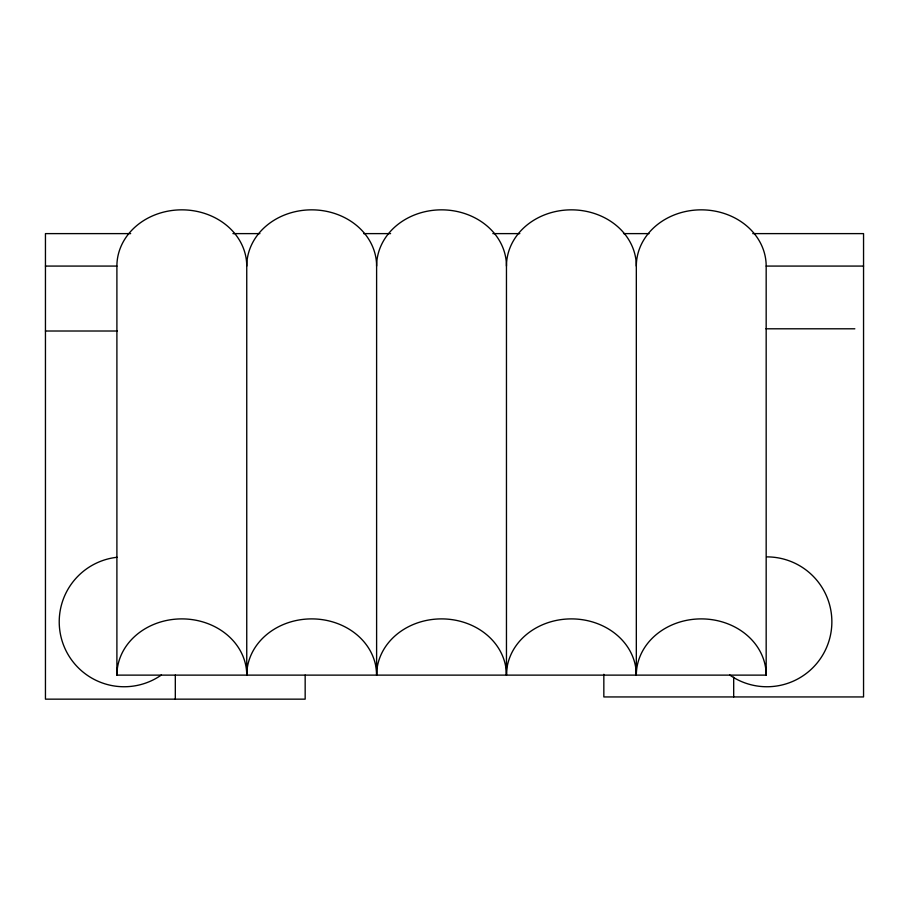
<?xml version="1.0" encoding="UTF-8"?>
<svg xmlns="http://www.w3.org/2000/svg" width="909" height="909" viewBox="0 0 909 909"><rect width="100%" height="100%" fill="white"/><g stroke="black" fill="none" stroke-linecap="round" stroke-linejoin="round"><path stroke-width="1.36" d="M130.669 233.613L45.45 233.613L45.45 699.157L305.163 699.157L305.163 675.08M232.931 233.613L259.917 233.613M363.6 233.613L390.586 233.613M492.848 233.613L519.834 233.613M623.517 233.613L649.083 233.613M752.766 233.613L863.55 233.613L863.55 696.942L603.837 696.942L603.837 674.285M45.45 266.076L116.897 266.076A64.925 56.233 0 0 1 181.823 209.843A64.925 56.233 0 0 1 246.748 266.076L246.748 675.126A64.925 56.233 0 0 1 311.673 618.893A64.925 56.233 0 0 1 376.61 675.126A64.925 56.233 0 0 1 441.535 618.893A64.925 56.233 0 0 1 506.461 675.126A64.925 56.233 0 0 1 571.397 618.893A64.925 56.233 0 0 1 636.323 675.126A64.925 56.233 0 0 1 701.248 618.893A64.925 56.233 0 0 1 766.173 675.126L766.173 266.076A64.925 56.233 0 0 0 701.248 209.843A64.925 56.233 0 0 0 636.323 266.076L636.323 673.717M766.173 266.076L863.55 266.076M765.98 328.797L854.846 328.797M45.45 331.012L117.431 331.012M116.897 266.076L116.897 675.126L766.173 675.126M733.688 677.114L733.688 696.942M376.61 673.717L376.61 266.076A64.925 56.233 0 0 1 441.535 209.843A64.925 56.233 0 0 1 506.461 266.076L506.461 673.717M175.312 675.08L175.312 699.157M506.461 266.076A64.925 56.233 0 0 1 571.397 209.843A64.925 56.233 0 0 1 636.323 266.076M116.897 675.126A64.925 56.233 0 0 1 181.823 618.893A64.925 56.233 0 0 1 246.748 675.126M246.748 266.076A64.925 56.233 0 0 1 311.673 209.843A64.925 56.233 0 0 1 376.61 266.076M161.382 675.012A64.925 64.925 0 0 1 63.38 644.674A64.925 64.925 0 0 1 117.091 557.274M766.935 556.887A64.925 64.925 0 0 1 828.86 641.334A64.925 64.925 0 0 1 729.7 675.012"/></g></svg>
